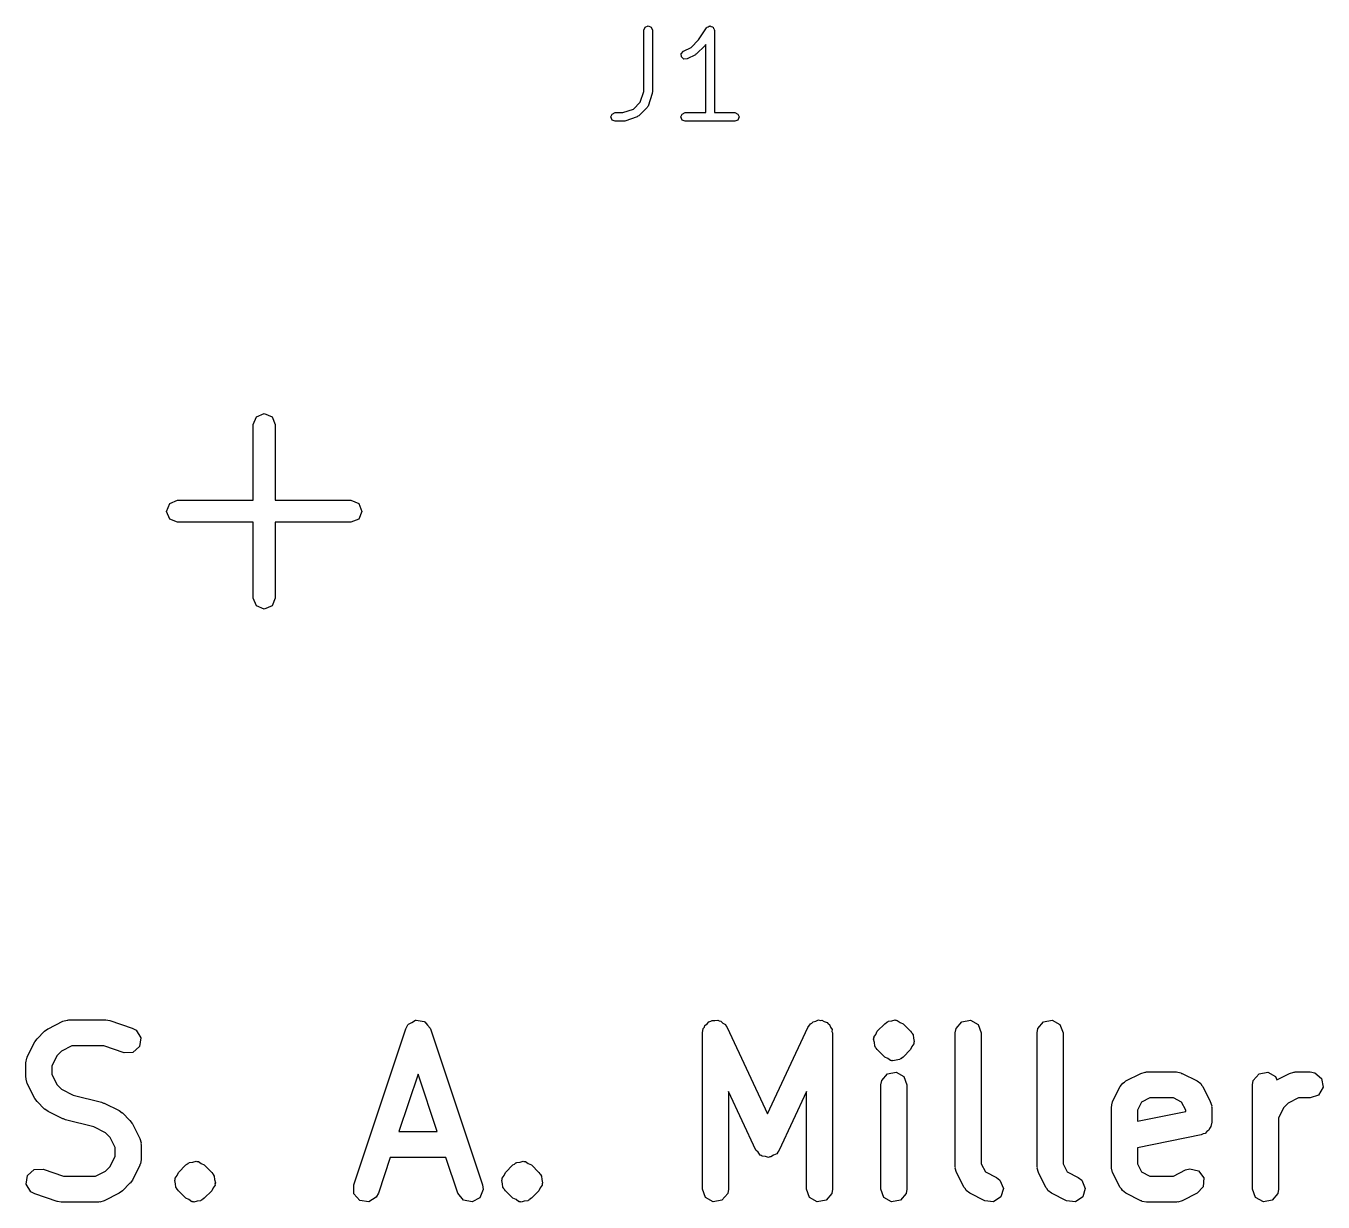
# Model space of a CAD drawing. Extents: x 85 to 117, y -106.7 to -93.3.
# Drawn here: x 94.25 to 101.72, y -106.48 to -99.7 of the extents above; entities that cross this region are included whole.
import ezdxf

# ---------------------------------------------------------------- set-up
doc = ezdxf.new("R2010")
doc.units = 0
doc.layers.add('BLACK', color=7, linetype='CONTINUOUS')

msp = doc.modelspace()

# ---------------------------------------------------------------- linework, layer by layer
at = {"layer": 'BLACK', "linetype": 'CONTINUOUS'}
for p, q in [((97.8083, -99.7262), (97.8157, -99.7085)), ((97.8083, -100.079), (97.8083, -99.7262)), ((97.8157, -99.7085), (97.8333, -99.7012)), ((97.8333, -99.7012), (97.851, -99.7085)), ((97.851, -99.7085), (97.8583, -99.7262)), ((97.8583, -99.7262), (97.8583, -100.083)), ((98.1234, -99.7817), (98.1697, -99.7123)), ((98.1697, -99.7123), (98.1718, -99.7109)), ((98.1718, -99.7109), (98.1728, -99.7085)), ((98.1728, -99.7085), (98.1795, -99.7057)), ((98.1795, -99.7057), (98.1856, -99.7017)), ((98.1856, -99.7017), (98.1881, -99.7022)), ((98.1881, -99.7022), (98.1905, -99.7012)), ((98.1905, -99.7012), (98.1972, -99.704)), ((98.1972, -99.704), (98.2043, -99.7054)), ((98.2043, -99.7054), (98.2058, -99.7075)), ((98.2058, -99.7075), (98.2082, -99.7085)), ((98.2082, -99.7085), (98.2109, -99.7152)), ((98.2109, -99.7152), (98.215, -99.7213)), ((98.215, -99.7213), (98.2145, -99.7238)), ((98.2145, -99.7238), (98.2155, -99.7262)), ((98.2155, -99.7262), (98.2155, -100.201)), ((98.0364, -99.8467), (98.0804, -99.8247)), ((98.0804, -99.8247), (98.1234, -99.7817)), ((98.1605, -99.8153), (98.1129, -99.8629)), ((98.1615, -99.8129), (98.1605, -99.8153)), ((98.1637, -99.8115), (98.1615, -99.8129)), ((98.1655, -99.8088), (98.1637, -99.8115)), ((98.1655, -100.201), (98.1655, -99.8088)), ((98.0239, -99.8611), (98.0364, -99.8467)), ((98.0253, -99.8802), (98.0239, -99.8611)), ((98.0397, -99.8928), (98.0253, -99.8802)), ((98.0588, -99.8914), (98.0397, -99.8928)), ((98.1064, -99.8676), (98.0588, -99.8914)), ((98.1091, -99.8645), (98.1064, -99.8676)), ((98.1129, -99.8629), (98.1091, -99.8645)), ((97.7877, -100.141), (97.8083, -100.079)), ((97.8571, -100.091), (97.8332, -100.163)), ((97.8583, -100.083), (97.8568, -100.087)), ((97.8568, -100.087), (97.8571, -100.091)), ((97.6864, -100.201), (97.7484, -100.181)), ((97.7484, -100.181), (97.7877, -100.141)), ((97.8272, -100.172), (97.7796, -100.22)), ((97.8294, -100.167), (97.8272, -100.172)), ((97.8332, -100.163), (97.8294, -100.167)), ((97.6179, -100.226), (97.6252, -100.209)), ((97.6252, -100.244), (97.6179, -100.226)), ((97.6252, -100.209), (97.6429, -100.201)), ((97.6429, -100.251), (97.6252, -100.244)), ((97.6429, -100.201), (97.6864, -100.201)), ((97.6905, -100.251), (97.6429, -100.251)), ((97.6943, -100.25), (97.6905, -100.251)), ((97.6984, -100.25), (97.6943, -100.25)), ((97.7698, -100.226), (97.6984, -100.25)), ((97.7742, -100.222), (97.7698, -100.226)), ((97.7796, -100.22), (97.7742, -100.222)), ((98.0226, -100.226), (98.0299, -100.209)), ((98.0299, -100.244), (98.0226, -100.226)), ((98.0299, -100.209), (98.0476, -100.201)), ((98.0476, -100.251), (98.0299, -100.244)), ((98.0476, -100.201), (98.1655, -100.201)), ((98.3333, -100.251), (98.0476, -100.251)), ((98.2155, -100.201), (98.3333, -100.201)), ((98.3333, -100.201), (98.351, -100.209)), ((98.351, -100.244), (98.3333, -100.251)), ((98.351, -100.209), (98.3583, -100.226)), ((98.3583, -100.226), (98.351, -100.244)), ((95.5565, -102), (95.5751, -101.955)), ((95.5751, -101.955), (95.62, -101.936)), ((95.62, -101.936), (95.6649, -101.955)), ((95.6649, -101.955), (95.6835, -102)), ((95.5565, -102.436), (95.5565, -102)), ((95.6835, -102), (95.6835, -102.436)), ((95.0751, -102.455), (95.12, -102.436)), ((95.12, -102.436), (95.5565, -102.436)), ((95.6835, -102.436), (96.12, -102.436)), ((96.12, -102.436), (96.1649, -102.455)), ((95.0565, -102.5), (95.0751, -102.455)), ((95.0751, -102.545), (95.0565, -102.5)), ((96.1649, -102.455), (96.1835, -102.5)), ((96.1835, -102.5), (96.1649, -102.545)), ((95.12, -102.563), (95.0751, -102.545)), ((95.5565, -102.563), (95.12, -102.563)), ((95.5565, -103), (95.5565, -102.563)), ((96.12, -102.563), (95.6835, -102.563)), ((95.6835, -102.563), (95.6835, -103)), ((96.1649, -102.545), (96.12, -102.563)), ((95.5751, -103.045), (95.5565, -103)), ((95.6835, -103), (95.6649, -103.045)), ((95.62, -103.063), (95.5751, -103.045)), ((95.6649, -103.045), (95.62, -103.063)), ((94.4593, -105.44), (94.4843, -105.433)), ((94.4843, -105.433), (94.4886, -105.434)), ((94.4886, -105.434), (94.4929, -105.432)), ((94.4929, -105.432), (94.7071, -105.432)), ((94.7071, -105.432), (94.7292, -105.436)), ((96.4719, -105.446), (96.4921, -105.434)), ((96.4921, -105.434), (96.4942, -105.434)), ((96.4942, -105.434), (96.4961, -105.433)), ((96.4961, -105.433), (96.5194, -105.438)), ((98.2183, -105.436), (98.2345, -105.433)), ((98.2345, -105.433), (98.2431, -105.438)), ((98.8001, -105.439), (98.8149, -105.432)), ((98.8149, -105.432), (98.8246, -105.435)), ((98.8246, -105.435), (98.8345, -105.433)), ((98.8345, -105.433), (98.8486, -105.441)), ((99.2377, -105.437), (99.2565, -105.432)), ((99.2565, -105.432), (99.2596, -105.434)), ((99.2596, -105.434), (99.263, -105.433)), ((99.263, -105.433), (99.266, -105.435)), ((99.6411, -105.442), (99.6916, -105.433)), ((99.6916, -105.433), (99.736, -105.459)), ((100.112, -105.442), (100.163, -105.433)), ((100.163, -105.433), (100.207, -105.459)), ((94.3113, -105.54), (94.3541, -105.497)), ((94.3541, -105.497), (94.3725, -105.484)), ((94.3725, -105.484), (94.3736, -105.483)), ((94.3736, -105.483), (94.4593, -105.44)), ((94.7292, -105.436), (94.7309, -105.436)), ((94.7309, -105.436), (94.8594, -105.479)), ((94.8594, -105.479), (94.8823, -105.491)), ((94.8823, -105.491), (94.9092, -105.535)), ((96.136, -106.383), (96.436, -105.483)), ((96.436, -105.483), (96.4484, -105.461)), ((96.4484, -105.461), (96.4502, -105.459)), ((96.4502, -105.459), (96.451, -105.457)), ((96.451, -105.457), (96.4719, -105.446)), ((96.5194, -105.438), (96.5429, -105.441)), ((96.5429, -105.441), (96.5443, -105.443)), ((96.5443, -105.443), (96.5464, -105.443)), ((96.5464, -105.443), (96.5611, -105.462)), ((96.5611, -105.462), (96.5769, -105.48)), ((96.5769, -105.48), (96.577, -105.482)), ((96.577, -105.482), (96.5783, -105.483)), ((96.5783, -105.483), (96.8783, -106.383)), ((98.1464, -105.507), (98.151, -105.481)), ((98.1464, -106.407), (98.1464, -105.507)), ((98.151, -105.481), (98.1574, -105.474)), ((98.1574, -105.474), (98.16, -105.464)), ((98.16, -105.464), (98.1734, -105.455)), ((98.1734, -105.455), (98.1839, -105.442)), ((98.1839, -105.442), (98.1938, -105.44)), ((98.1938, -105.44), (98.202, -105.435)), ((98.202, -105.435), (98.2183, -105.436)), ((98.2431, -105.438), (98.2531, -105.439)), ((98.2531, -105.439), (98.2647, -105.451)), ((98.2647, -105.451), (98.2789, -105.459)), ((98.2789, -105.459), (98.2823, -105.468)), ((98.2823, -105.468), (98.2894, -105.475)), ((98.2894, -105.475), (98.5214, -105.973)), ((98.5214, -105.973), (98.7535, -105.475)), ((98.7535, -105.475), (98.7684, -105.454)), ((98.7684, -105.454), (98.7775, -105.45)), ((98.7775, -105.45), (98.7839, -105.442)), ((98.7839, -105.442), (98.8001, -105.439)), ((98.8486, -105.441), (98.8645, -105.446)), ((98.8645, -105.446), (98.8702, -105.454)), ((98.8702, -105.454), (98.8789, -105.459)), ((98.8789, -105.459), (98.8845, -105.474)), ((98.8845, -105.474), (98.8939, -105.488)), ((98.8939, -105.488), (98.893, -105.498)), ((98.893, -105.498), (98.8964, -105.507)), ((98.8964, -105.507), (98.8964, -106.407)), ((99.1459, -105.515), (99.1541, -105.497)), ((99.1541, -105.497), (99.197, -105.454)), ((99.197, -105.454), (99.2051, -105.448)), ((99.2051, -105.448), (99.207, -105.446)), ((99.207, -105.446), (99.2102, -105.445)), ((99.2102, -105.445), (99.2104, -105.445)), ((99.2104, -105.445), (99.2125, -105.442)), ((99.2125, -105.442), (99.2145, -105.442)), ((99.2145, -105.442), (99.2183, -105.439)), ((99.2183, -105.439), (99.2377, -105.437)), ((99.266, -105.435), (99.2694, -105.435)), ((99.2694, -105.435), (99.2854, -105.446)), ((99.2854, -105.446), (99.303, -105.454)), ((99.303, -105.454), (99.3459, -105.497)), ((99.3459, -105.497), (99.3516, -105.505)), ((99.3516, -105.505), (99.3543, -105.507)), ((99.3543, -105.507), (99.3552, -105.51)), ((99.6036, -105.507), (99.6081, -105.481)), ((99.6036, -106.279), (99.6036, -105.507)), ((99.6081, -105.481), (99.6411, -105.442)), ((99.736, -105.459), (99.7536, -105.507)), ((99.7536, -105.507), (99.7536, -106.261)), ((100.075, -105.507), (100.08, -105.481)), ((100.075, -106.279), (100.075, -105.507)), ((100.08, -105.481), (100.112, -105.442)), ((100.207, -105.459), (100.225, -105.507)), ((100.225, -105.507), (100.225, -106.261)), ((94.2543, -105.645), (94.2972, -105.559)), ((94.2972, -105.559), (94.3106, -105.541)), ((94.3106, -105.541), (94.3113, -105.54)), ((94.5106, -105.582), (94.4516, -105.612)), ((94.695, -105.582), (94.5106, -105.582)), ((94.812, -105.621), (94.695, -105.582)), ((94.9092, -105.535), (94.9017, -105.586)), ((99.1324, -105.543), (99.1353, -105.537)), ((99.1375, -105.562), (99.1324, -105.543)), ((99.1347, -105.531), (99.1459, -105.515)), ((99.1353, -105.537), (99.1347, -105.531)), ((99.1392, -105.582), (99.1375, -105.562)), ((99.1448, -105.59), (99.1392, -105.582)), ((99.3653, -105.569), (99.3541, -105.585)), ((99.3552, -105.51), (99.3608, -105.518)), ((99.3608, -105.518), (99.3625, -105.538)), ((99.3625, -105.538), (99.3676, -105.557)), ((99.3676, -105.557), (99.3647, -105.563)), ((99.3647, -105.563), (99.3653, -105.569)), ((94.2464, -105.679), (94.251, -105.653)), ((94.251, -105.653), (94.2538, -105.649)), ((94.2538, -105.649), (94.2543, -105.645)), ((94.4259, -105.637), (94.3964, -105.696)), ((94.4516, -105.612), (94.4259, -105.637)), ((94.8633, -105.62), (94.812, -105.621)), ((94.9017, -105.586), (94.8633, -105.62)), ((99.1457, -105.593), (99.1448, -105.59)), ((99.1484, -105.595), (99.1457, -105.593)), ((99.1541, -105.603), (99.1484, -105.595)), ((99.197, -105.646), (99.1541, -105.603)), ((99.2146, -105.654), (99.197, -105.646)), ((99.2306, -105.665), (99.2146, -105.654)), ((99.2855, -105.658), (99.2817, -105.661)), ((99.2875, -105.658), (99.2855, -105.658)), ((99.2896, -105.655), (99.2875, -105.658)), ((99.2898, -105.655), (99.2896, -105.655)), ((99.293, -105.654), (99.2898, -105.655)), ((99.2949, -105.652), (99.293, -105.654)), ((99.303, -105.646), (99.2949, -105.652)), ((99.3459, -105.603), (99.303, -105.646)), ((99.3541, -105.585), (99.3459, -105.603)), ((94.2464, -105.764), (94.2464, -105.679)), ((94.3964, -105.696), (94.3964, -105.747)), ((99.2125, -105.742), (99.263, -105.733)), ((99.234, -105.665), (99.2306, -105.665)), ((99.237, -105.667), (99.234, -105.665)), ((99.2404, -105.666), (99.237, -105.667)), ((99.2435, -105.668), (99.2404, -105.666)), ((99.2623, -105.663), (99.2435, -105.668)), ((99.2817, -105.661), (99.2623, -105.663)), ((99.263, -105.733), (99.3075, -105.759)), ((100.674, -105.74), (100.699, -105.733)), ((100.699, -105.733), (100.703, -105.734)), ((100.703, -105.734), (100.707, -105.732)), ((100.707, -105.732), (100.879, -105.732)), ((100.879, -105.732), (100.904, -105.737)), ((101.355, -105.742), (101.406, -105.733)), ((101.406, -105.733), (101.45, -105.759)), ((101.531, -105.74), (101.556, -105.733)), ((101.556, -105.733), (101.56, -105.734)), ((101.56, -105.734), (101.564, -105.732)), ((101.564, -105.732), (101.65, -105.732)), ((101.65, -105.732), (101.676, -105.737)), ((94.248, -105.768), (94.2464, -105.764)), ((94.2469, -105.773), (94.248, -105.768)), ((94.2543, -105.798), (94.2469, -105.773)), ((94.2972, -105.884), (94.2543, -105.798)), ((94.3964, -105.747), (94.4259, -105.806)), ((94.4259, -105.806), (94.4516, -105.831)), ((96.5071, -105.744), (96.3969, -106.075)), ((96.6174, -106.075), (96.5071, -105.744)), ((99.175, -105.807), (99.1795, -105.781)), ((99.175, -106.407), (99.175, -105.807)), ((99.1795, -105.781), (99.2125, -105.742)), ((99.3075, -105.759), (99.325, -105.807)), ((99.325, -105.807), (99.325, -106.407)), ((100.554, -105.816), (100.57, -105.796)), ((100.57, -105.796), (100.58, -105.791)), ((100.58, -105.791), (100.588, -105.783)), ((100.588, -105.783), (100.674, -105.74)), ((100.904, -105.737), (100.908, -105.74)), ((100.908, -105.74), (100.912, -105.74)), ((100.912, -105.74), (100.998, -105.783)), ((100.998, -105.783), (101.019, -105.798)), ((101.019, -105.798), (101.023, -105.809)), ((101.318, -105.807), (101.322, -105.781)), ((101.318, -106.407), (101.318, -105.807)), ((101.322, -105.781), (101.355, -105.742)), ((101.45, -105.759), (101.457, -105.777)), ((101.457, -105.777), (101.531, -105.74)), ((101.676, -105.737), (101.715, -105.77)), ((101.715, -105.77), (101.724, -105.82)), ((94.4516, -105.831), (94.519, -105.865)), ((94.519, -105.865), (94.6825, -105.906)), ((98.4535, -106.182), (98.2964, -105.845)), ((98.2964, -105.845), (98.2964, -106.407)), ((98.7464, -105.845), (98.5894, -106.182)), ((98.7464, -106.407), (98.7464, -105.845)), ((100.511, -105.902), (100.554, -105.816)), ((100.725, -105.882), (100.677, -105.906)), ((100.861, -105.882), (100.725, -105.882)), ((100.908, -105.906), (100.861, -105.882)), ((101.023, -105.809), (101.031, -105.816)), ((101.031, -105.816), (101.074, -105.902)), ((101.582, -105.882), (101.523, -105.912)), ((101.65, -105.882), (101.582, -105.882)), ((101.698, -105.865), (101.65, -105.882)), ((101.724, -105.82), (101.698, -105.865)), ((94.2984, -105.885), (94.2972, -105.884)), ((94.3113, -105.903), (94.2984, -105.885)), ((94.3541, -105.946), (94.3113, -105.903)), ((94.3556, -105.947), (94.3541, -105.946)), ((94.3736, -105.96), (94.3556, -105.947)), ((94.6825, -105.906), (94.6943, -105.911)), ((94.6943, -105.911), (94.6978, -105.911)), ((94.6978, -105.911), (94.7835, -105.954)), ((94.7835, -105.954), (94.8016, -105.968)), ((100.504, -105.936), (100.508, -105.91)), ((100.504, -106.279), (100.504, -105.936)), ((100.508, -105.91), (100.511, -105.907)), ((100.511, -105.907), (100.511, -105.902)), ((100.677, -105.906), (100.654, -105.953)), ((100.654, -105.953), (100.654, -106.016)), ((100.932, -105.953), (100.908, -105.906)), ((100.932, -105.96), (100.932, -105.953)), ((101.074, -105.902), (101.082, -105.927)), ((101.082, -105.927), (101.081, -105.931)), ((101.081, -105.931), (101.082, -105.936)), ((101.082, -105.936), (101.082, -106.021)), ((101.497, -105.937), (101.468, -105.996)), ((101.523, -105.912), (101.497, -105.937)), ((94.4593, -106.003), (94.3736, -105.96)), ((94.4628, -106.003), (94.4593, -106.003)), ((94.4747, -106.008), (94.4628, -106.003)), ((94.6381, -106.049), (94.4747, -106.008)), ((94.8016, -105.968), (94.803, -105.968)), ((94.803, -105.968), (94.8459, -106.011)), ((94.8459, -106.011), (94.8588, -106.03)), ((94.8588, -106.03), (94.8599, -106.031)), ((94.8599, -106.031), (94.9028, -106.116)), ((100.654, -106.016), (100.932, -105.96)), ((101.082, -106.021), (101.078, -106.047)), ((101.468, -105.996), (101.468, -106.407)), ((94.7056, -106.083), (94.6381, -106.049)), ((94.7312, -106.109), (94.7056, -106.083)), ((96.3969, -106.075), (96.6174, -106.075)), ((101.022, -106.095), (100.654, -106.169)), ((101.032, -106.089), (101.022, -106.095)), ((101.045, -106.086), (101.032, -106.089)), ((101.054, -106.076), (101.045, -106.086)), ((101.066, -106.068), (101.054, -106.076)), ((101.07, -106.057), (101.066, -106.068)), ((101.078, -106.047), (101.07, -106.057)), ((94.7607, -106.168), (94.7312, -106.109)), ((94.7607, -106.218), (94.7607, -106.168)), ((94.9028, -106.116), (94.9102, -106.141)), ((94.9102, -106.141), (94.9092, -106.146)), ((94.9092, -106.146), (94.9107, -106.15)), ((94.9107, -106.15), (94.9107, -106.236)), ((100.654, -106.169), (100.654, -106.261)), ((94.7312, -106.277), (94.7607, -106.218)), ((94.9107, -106.236), (94.9062, -106.261)), ((95.1818, -106.259), (95.1839, -106.256)), ((95.1839, -106.256), (95.1859, -106.256)), ((95.1859, -106.256), (95.1897, -106.253)), ((95.1897, -106.253), (95.2091, -106.252)), ((95.2091, -106.252), (95.228, -106.247)), ((95.228, -106.247), (95.2311, -106.248)), ((95.2311, -106.248), (95.2345, -106.248)), ((95.2345, -106.248), (95.2374, -106.249)), ((95.2374, -106.249), (95.2408, -106.249)), ((95.2408, -106.249), (95.2568, -106.26)), ((96.3469, -106.225), (96.2783, -106.431)), ((96.6674, -106.225), (96.3469, -106.225)), ((96.736, -106.431), (96.6674, -106.225)), ((97.0675, -106.259), (97.0696, -106.256)), ((97.0696, -106.256), (97.0716, -106.256)), ((97.0716, -106.256), (97.0754, -106.253)), ((97.0754, -106.253), (97.0949, -106.252)), ((97.0949, -106.252), (97.1137, -106.247)), ((97.1137, -106.247), (97.1168, -106.248)), ((97.1168, -106.248), (97.1202, -106.248)), ((97.1202, -106.248), (97.1231, -106.249)), ((97.1231, -106.249), (97.1266, -106.249)), ((97.1266, -106.249), (97.1425, -106.26)), ((98.4672, -106.195), (98.4535, -106.182)), ((98.4784, -106.211), (98.4672, -106.195)), ((98.485, -106.213), (98.4784, -106.211)), ((98.4898, -106.218), (98.485, -106.213)), ((98.5091, -106.22), (98.4898, -106.218)), ((98.5279, -106.225), (98.5091, -106.22)), ((98.5341, -106.222), (98.5279, -106.225)), ((98.5409, -106.222), (98.5341, -106.222)), ((98.5568, -106.211), (98.5409, -106.222)), ((98.5744, -106.203), (98.5568, -106.211)), ((98.5801, -106.195), (98.5744, -106.203)), ((98.5829, -106.193), (98.5801, -106.195)), ((98.5837, -106.19), (98.5829, -106.193)), ((98.5894, -106.182), (98.5837, -106.19)), ((94.248, -106.379), (94.2555, -106.329)), ((94.2555, -106.329), (94.2939, -106.295)), ((94.2939, -106.295), (94.3451, -106.293)), ((94.3451, -106.293), (94.4622, -106.332)), ((94.6466, -106.332), (94.7056, -106.303)), ((94.7056, -106.303), (94.7312, -106.277)), ((94.9028, -106.269), (94.8599, -106.355)), ((94.9033, -106.265), (94.9028, -106.269)), ((94.9062, -106.261), (94.9033, -106.265)), ((95.1061, -106.345), (95.1173, -106.329)), ((95.1173, -106.329), (95.1255, -106.311)), ((95.1255, -106.311), (95.1684, -106.268)), ((95.1684, -106.268), (95.1765, -106.263)), ((95.1765, -106.263), (95.1784, -106.26)), ((95.1784, -106.26), (95.1816, -106.259)), ((95.1816, -106.259), (95.1818, -106.259)), ((95.2568, -106.26), (95.2745, -106.268)), ((95.2745, -106.268), (95.3173, -106.311)), ((95.3173, -106.311), (95.323, -106.319)), ((95.323, -106.319), (95.3257, -106.321)), ((95.3257, -106.321), (95.3266, -106.324)), ((95.3266, -106.324), (95.3323, -106.333)), ((96.9918, -106.345), (97.003, -106.329)), ((97.003, -106.329), (97.0113, -106.311)), ((97.0113, -106.311), (97.0541, -106.268)), ((97.0541, -106.268), (97.0622, -106.263)), ((97.0622, -106.263), (97.0641, -106.26)), ((97.0641, -106.26), (97.0673, -106.259)), ((97.0673, -106.259), (97.0675, -106.259)), ((97.1425, -106.26), (97.1602, -106.268)), ((97.1602, -106.268), (97.203, -106.311)), ((97.203, -106.311), (97.2087, -106.319)), ((97.2087, -106.319), (97.2114, -106.321)), ((97.2114, -106.321), (97.2123, -106.324)), ((97.2123, -106.324), (97.218, -106.333)), ((99.6051, -106.283), (99.6036, -106.279)), ((99.6041, -106.287), (99.6051, -106.283)), ((99.6115, -106.312), (99.6041, -106.287)), ((99.6543, -106.398), (99.6115, -106.312)), ((99.7536, -106.261), (99.7773, -106.308)), ((99.7773, -106.308), (99.8407, -106.34)), ((100.077, -106.283), (100.075, -106.279)), ((100.075, -106.287), (100.077, -106.283)), ((100.083, -106.312), (100.075, -106.287)), ((100.126, -106.398), (100.083, -106.312)), ((100.225, -106.261), (100.249, -106.308)), ((100.249, -106.308), (100.312, -106.34)), ((100.505, -106.283), (100.504, -106.279)), ((100.504, -106.287), (100.505, -106.283)), ((100.511, -106.312), (100.504, -106.287)), ((100.554, -106.398), (100.511, -106.312)), ((100.654, -106.261), (100.677, -106.308)), ((100.677, -106.308), (100.725, -106.332)), ((100.861, -106.332), (100.931, -106.297)), ((100.931, -106.297), (100.956, -106.29)), ((100.956, -106.29), (101.006, -106.302)), ((101.006, -106.302), (101.036, -106.343)), ((94.2748, -106.423), (94.248, -106.379)), ((94.4622, -106.332), (94.6466, -106.332)), ((94.8459, -106.374), (94.803, -106.417)), ((94.8466, -106.373), (94.8459, -106.374)), ((94.8599, -106.355), (94.8466, -106.373)), ((95.1039, -106.358), (95.1067, -106.352)), ((95.1089, -106.377), (95.1039, -106.358)), ((95.1067, -106.352), (95.1061, -106.345)), ((95.1106, -106.396), (95.1089, -106.377)), ((95.1163, -106.404), (95.1106, -106.396)), ((95.1171, -106.407), (95.1163, -106.404)), ((95.3256, -106.4), (95.3173, -106.417)), ((95.3367, -106.384), (95.3256, -106.4)), ((95.3323, -106.333), (95.334, -106.352)), ((95.334, -106.352), (95.339, -106.371)), ((95.339, -106.371), (95.3361, -106.377)), ((95.3361, -106.377), (95.3367, -106.384)), ((96.1374, -106.435), (96.136, -106.383)), ((96.8783, -106.383), (96.8821, -106.409)), ((96.9896, -106.358), (96.9924, -106.352)), ((96.9946, -106.377), (96.9896, -106.358)), ((96.9924, -106.352), (96.9918, -106.345)), ((96.9963, -106.396), (96.9946, -106.377)), ((97.002, -106.404), (96.9963, -106.396)), ((97.0028, -106.407), (97.002, -106.404)), ((97.2113, -106.4), (97.203, -106.417)), ((97.2224, -106.384), (97.2113, -106.4)), ((97.218, -106.333), (97.2197, -106.352)), ((97.2197, -106.352), (97.2247, -106.371)), ((97.2247, -106.371), (97.2219, -106.377)), ((97.2219, -106.377), (97.2224, -106.384)), ((99.6625, -106.406), (99.6543, -106.398)), ((99.667, -106.416), (99.6625, -106.406)), ((99.8407, -106.34), (99.8616, -106.356)), ((99.8616, -106.356), (99.882, -106.403)), ((99.882, -106.403), (99.8674, -106.452)), ((100.134, -106.406), (100.126, -106.398)), ((100.138, -106.416), (100.134, -106.406)), ((100.312, -106.34), (100.333, -106.356)), ((100.333, -106.356), (100.353, -106.403)), ((100.353, -106.403), (100.339, -106.452)), ((100.562, -106.406), (100.554, -106.398)), ((100.567, -106.416), (100.562, -106.406)), ((100.725, -106.332), (100.861, -106.332)), ((101.033, -106.394), (100.998, -106.431)), ((101.036, -106.343), (101.033, -106.394)), ((94.2977, -106.435), (94.2748, -106.423)), ((94.4263, -106.478), (94.2977, -106.435)), ((94.4279, -106.478), (94.4263, -106.478)), ((94.45, -106.482), (94.4279, -106.478)), ((94.6685, -106.481), (94.6643, -106.482)), ((94.6729, -106.482), (94.6685, -106.481)), ((94.6978, -106.474), (94.6729, -106.482)), ((94.7835, -106.431), (94.6978, -106.474)), ((94.7847, -106.43), (94.7835, -106.431)), ((94.803, -106.417), (94.7847, -106.43)), ((95.1199, -106.409), (95.1171, -106.407)), ((95.1255, -106.417), (95.1199, -106.409)), ((95.1684, -106.46), (95.1255, -106.417)), ((95.1861, -106.468), (95.1684, -106.46)), ((95.202, -106.48), (95.1861, -106.468)), ((95.2054, -106.479), (95.202, -106.48)), ((95.2084, -106.481), (95.2054, -106.479)), ((95.2118, -106.48), (95.2084, -106.481)), ((95.2149, -106.482), (95.2118, -106.48)), ((95.2337, -106.477), (95.2149, -106.482)), ((95.2531, -106.475), (95.2337, -106.477)), ((95.2569, -106.472), (95.2531, -106.475)), ((95.2589, -106.472), (95.2569, -106.472)), ((95.261, -106.47), (95.2589, -106.472)), ((95.2612, -106.469), (95.261, -106.47)), ((95.2644, -106.469), (95.2612, -106.469)), ((95.2664, -106.466), (95.2644, -106.469)), ((95.2745, -106.46), (95.2664, -106.466)), ((95.3173, -106.417), (95.2745, -106.46)), ((96.1714, -106.473), (96.1374, -106.435)), ((96.2222, -106.481), (96.1714, -106.473)), ((96.2659, -106.454), (96.2222, -106.481)), ((96.2783, -106.431), (96.2659, -106.454)), ((96.7679, -106.471), (96.736, -106.431)), ((96.8181, -106.481), (96.7679, -106.471)), ((96.8633, -106.457), (96.8181, -106.481)), ((96.8821, -106.409), (96.8633, -106.457)), ((97.0056, -106.409), (97.0028, -106.407)), ((97.0113, -106.417), (97.0056, -106.409)), ((97.0541, -106.46), (97.0113, -106.417)), ((97.0718, -106.468), (97.0541, -106.46)), ((97.0877, -106.48), (97.0718, -106.468)), ((97.0911, -106.479), (97.0877, -106.48)), ((97.0941, -106.481), (97.0911, -106.479)), ((97.0975, -106.48), (97.0941, -106.481)), ((97.1006, -106.482), (97.0975, -106.48)), ((97.1194, -106.477), (97.1006, -106.482)), ((97.1388, -106.475), (97.1194, -106.477)), ((97.1427, -106.472), (97.1388, -106.475)), ((97.1446, -106.472), (97.1427, -106.472)), ((97.1468, -106.47), (97.1446, -106.472)), ((97.1469, -106.469), (97.1468, -106.47)), ((97.1502, -106.469), (97.1469, -106.469)), ((97.1521, -106.466), (97.1502, -106.469)), ((97.1602, -106.46), (97.1521, -106.466)), ((97.203, -106.417), (97.1602, -106.46)), ((98.164, -106.455), (98.1464, -106.407)), ((98.2084, -106.481), (98.164, -106.455)), ((98.2589, -106.472), (98.2084, -106.481)), ((98.2919, -106.433), (98.2589, -106.472)), ((98.2964, -106.407), (98.2919, -106.433)), ((98.764, -106.455), (98.7464, -106.407)), ((98.8084, -106.481), (98.764, -106.455)), ((98.8589, -106.472), (98.8084, -106.481)), ((98.8919, -106.433), (98.8589, -106.472)), ((98.8964, -106.407), (98.8919, -106.433)), ((99.1925, -106.455), (99.175, -106.407)), ((99.237, -106.481), (99.1925, -106.455)), ((99.2875, -106.472), (99.237, -106.481)), ((99.3205, -106.433), (99.2875, -106.472)), ((99.325, -106.407), (99.3205, -106.433)), ((99.6879, -106.431), (99.667, -106.416)), ((99.7736, -106.474), (99.6879, -106.431)), ((99.8246, -106.48), (99.7736, -106.474)), ((99.8674, -106.452), (99.8246, -106.48)), ((100.159, -106.431), (100.138, -106.416)), ((100.245, -106.474), (100.159, -106.431)), ((100.296, -106.48), (100.245, -106.474)), ((100.339, -106.452), (100.296, -106.48)), ((100.588, -106.431), (100.567, -106.416)), ((100.674, -106.474), (100.588, -106.431)), ((100.678, -106.475), (100.674, -106.474)), ((100.681, -106.478), (100.678, -106.475)), ((100.707, -106.482), (100.681, -106.478)), ((100.883, -106.481), (100.879, -106.482)), ((100.887, -106.482), (100.883, -106.481)), ((100.912, -106.474), (100.887, -106.482)), ((100.998, -106.431), (100.912, -106.474)), ((101.335, -106.455), (101.318, -106.407)), ((101.38, -106.481), (101.335, -106.455)), ((101.43, -106.472), (101.38, -106.481)), ((101.463, -106.433), (101.43, -106.472)), ((101.468, -106.407), (101.463, -106.433)), ((94.6643, -106.482), (94.45, -106.482)), ((100.879, -106.482), (100.707, -106.482))]:
    msp.add_line(p, q, dxfattribs=at)

doc.saveas('drawing.dxf')
